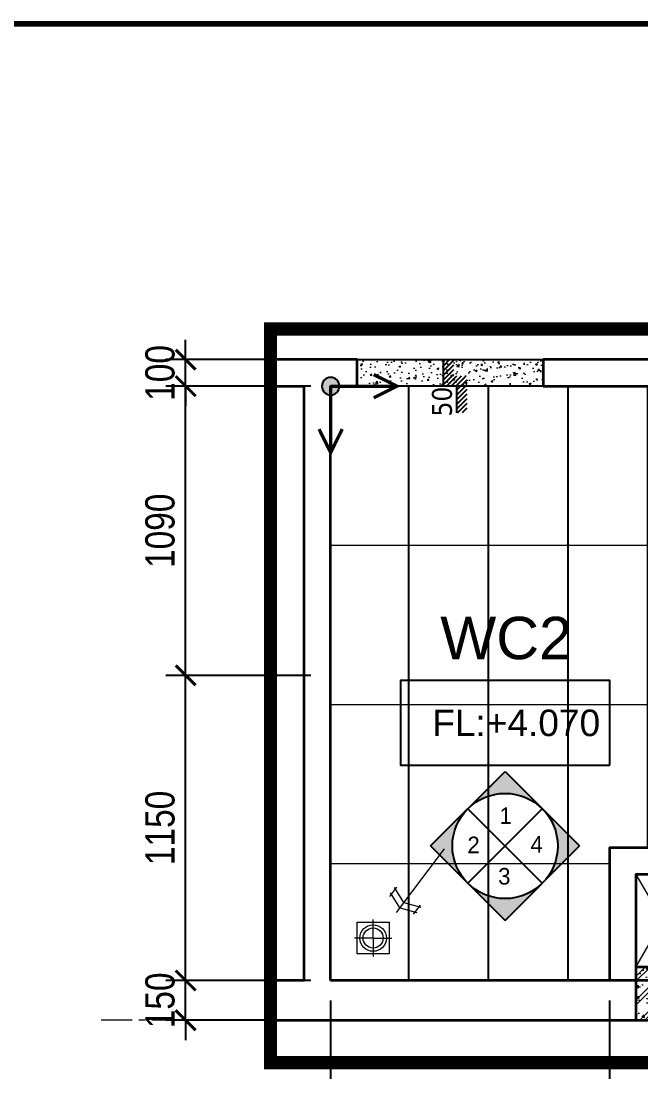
# Model space of a CAD drawing. Header units: inches. Extents: x 236662 to 497023, y -248575 to 81795.
# Drawn here: x 288630 to 290965, y -202929 to -198967 of the extents above; entities that cross this region are included whole.
import ezdxf
from ezdxf.enums import TextEntityAlignment as Align
from ezdxf.xclip import XClip

# ---------------------------------------------------------------- set-up
doc = ezdxf.new("R2010")
doc.units = ezdxf.units.IN
doc.header["$LTSCALE"] = 10
doc.header["$MEASUREMENT"] = 0
for name, pattern in [('ACAD_ISO02W100', [15, 12, -3]), ('ACAD_ISO03W100', [30, 12, -18]), ('CENTER', [2, 1.25, -0.25, 0.25, -0.25]), ('DASHED2', [0.375, 0.25, -0.125])]:
    doc.linetypes.add(name, pattern=pattern)
for name, color, linetype in [('01. HP_TEXT', 9, 'Continuous'), ('07. HP_KY HIEU', 43, 'Continuous'), ('07. HP_KY HIEU @ 1', 43, 'Continuous'), ('08. HP_DIM', 118, 'Continuous'), ('hach', 7, 'Continuous')]:
    doc.layers.add(name, color=color, linetype=linetype)
for name, color, linetype, lineweight in [('02. HP_BE TONG', 1, 'Continuous', 35), ('03. HP_TUONG', 2, 'Continuous', 35), ('05. HP_TRUC', 251, 'CENTER', 5), ('06. HP_THAY 1', 134, 'Continuous', 15), ('06. HP_THAY 2', 147, 'Continuous', 13), ('09_HP_HATCH', 8, 'Continuous', 5), ('14. HP_OPENING', 250, 'ACAD_ISO03W100', 5), ('9', 8, 'Continuous', 5), ('GHICHU', 7, 'Continuous', 9), ('N KHUAT', 8, 'Continuous', 5)]:
    doc.layers.add(name, color=color, linetype=linetype, lineweight=lineweight)
doc.styles.add('AVO', font='VAVOB.TTF')
doc.styles.add('BAOANNOTE', font='arial.ttf', dxfattribs={"width": 0.8})
doc.styles.get("Standard").update_dxf_attribs({"font": 'arial.ttf'})
doc.styles.add('Tahoma', font='tahoma.ttf')
doc.styles.add('TEXT (none)', font='arial.ttf')
doc.styles.add('text2', font='VHELVCN.TTF')
doc.dimstyles.new('AL-100', dxfattribs={"dimtxt": 220, "dimasz": 150, "dimexe": 150, "dimexo": 150, "dimgap": 80, "dimtad": 1, "dimdec": 0, "dimzin": 9, "dimtxsty": 'text2', "dimblk": 'ARCHTICK', "dimcen": 1, "dimdle": 150, "dimclrd": 256, "dimclre": 256, "dimclrt": 7, "dimadec": 0, "dimazin": 0, "dimtfac": 1, "dimtdec": 0, "dimtix": 1, "dimtmove": 2, "dimatfit": 3, "dimldrblk": 'ARCHTICK', "dimfxl": 1, "dimtolj": 1, "dimtzin": 0, "dimlwd": -1, "dimlwe": -1, "dimarcsym": 0})
doc.dimstyles.new('AL-100 (1-50)', dxfattribs={"dimscale": 0.5, "dimtxt": 220, "dimasz": 150, "dimexe": 150, "dimexo": 150, "dimgap": 80, "dimtad": 1, "dimdec": 0, "dimzin": 9, "dimtxsty": 'text2', "dimblk": 'ARCHTICK', "dimcen": 1, "dimdle": 150, "dimclrd": 256, "dimclre": 256, "dimclrt": 7, "dimadec": 0, "dimazin": 0, "dimtfac": 1, "dimtdec": 0, "dimtix": 1, "dimtmove": 2, "dimatfit": 3, "dimldrblk": 'ARCHTICK', "dimfxl": 1, "dimtolj": 1, "dimtzin": 0, "dimlwd": -1, "dimlwe": -1, "dimarcsym": 0})

# ---------------------------------------------------------------- blocks, each defined once
blk = doc.blocks.new('KHUNG TEN A-3')
at = {"layer": '02. HP_BE TONG', "color": 1, "const_width": 0.4999999999999999}
blk.add_lwpolyline([(15.00000000000011, 5.000000000000682), (414.9999999999999, 5.000000000000682), (414.9999999999999, 292), (15.00000000000011, 292)], close=True, dxfattribs=at)
blk = doc.blocks.new('Level mark - Plan 2')
blk.add_lwpolyline([(12.52534868701946, 0.4000000000000021), (12.52534868701946, 3.600000000000005), (4.641523464083548, 3.600000000000005), (4.641523464083548, 0.4000000000000021)], close=True)
at = {"style": 'BAOANNOTE', "flags": 8}
blk.add_attdef('FL%%P0.000', text='', height=2, dxfattribs=at).set_placement((9, 2.000000000000004), align=Align.MIDDLE_CENTER)
blk = doc.blocks.new('_ArchTick')
at = {"color": 0, "linetype": 'ByBlock', "const_width": 0.15}
blk.add_lwpolyline([(-0.5, -0.5), (0.5, 0.5)], dxfattribs=at)
blk = doc.blocks.new('*D1336')
at = {"layer": '08. HP_DIM', "transparency": 16777216}
for p, q in [((-15000, -3750.000000000029), (-15000, -5072.914733083482)), ((-9.184850993605149e-15, -3750.000000000029), (-9.019001566438144e-14, -5072.914733083482)), ((-15150, -4922.914733083482), (149.9999999999999, -4922.914733083482))]:
    blk.add_line(p, q, dxfattribs=at)
at = {"layer": 'Defpoints', "color": 0, "transparency": 16777216}
for p in [(-15000, -3600.000000000029), (0, -3600.000000000029), (-8.100516467077629e-14, -4922.914733083482)]:
    blk.add_point(p, dxfattribs=at)
at = {"layer": '08. HP_DIM', "transparency": 16777216, "xscale": 150, "yscale": 150, "zscale": 150, "rotation": 180}
blk.add_blockref('_ArchTick', (-15000, -4922.914733083482), dxfattribs=at)
at = {"layer": '08. HP_DIM', "transparency": 16777216, "xscale": 150, "yscale": 150, "zscale": 150}
blk.add_blockref('_ArchTick', (-8.100516467077629e-14, -4922.914733083482), dxfattribs=at)
at = {"layer": '08. HP_DIM', "color": 7, "transparency": 16777216, "insert": (-7500, -4730.568066416816), "char_height": 220, "attachment_point": 5, "style": 'text2'}
blk.add_mtext('\\A1;15000', dxfattribs=at)
blk = doc.blocks.new('COT')
at = {"layer": '09_HP_HATCH'}
h = blk.add_hatch(dxfattribs=at)
h.set_pattern_fill('CHAU-01', color=256, scale=15, pattern_type=2)
h.set_pattern_definition([(49.99999999999999, (-55276.96531282458, -37444.20155818248), (107.589027390113, -9.412820247389266), [11.25, -123.75]), (355, (-55276.96531282458, -37444.20155818248), (-20.81270004195, 112.8288200550018), [9, -99]), (100.4514, (-55267.99956082459, -37444.98595918248), (86.77640725710323, 103.415931309143), [9.5610285, -105.1713168]), (46.18420000000001, (-55276.96531282458, -37414.20155818248), (160.0861572938467, -24.82785214935271), [16.875, -185.625]), (96.6356, (-55263.62480107458, -37416.27055423248), (140.1994058323055, 146.1176806350663), [14.3415432, -157.75695]), (351.1842, (-55276.96531282458, -37414.20155818248), (140.1992917700441, 146.1177901387987), [13.5, -148.5]), (21, (-55261.96531282458, -37421.70155818248), (89.53605781776925, -60.39283359980082), [11.25, -123.75]), (326.0000000000001, (-55261.96531282458, -37421.70155818248), (36.49729978823726, 108.772506757028), [9, -99]), (71.4514, (-55254.50397787458, -37426.73429908248), (126.0333942872235, 48.37957450649286), [9.5610285, -105.1713168]), (37.50000000000001, (-55276.96531282458, -37444.20155818248), (1.8239782975936, 49.93407807469672), [0, -97.8, 0, -100.5, 0, -99.375]), (7.499999999999999, (-55276.96531282458, -37444.20155818248), (39.46043061632229, 59.16175678235403), [0, -57.3, 0, -95.55, 0, -37.875]), (327.5, (-55310.41531282458, -37444.20155818248), (80.07336542586135, -3.383230760156963), [0, -37.5, 0, -117, 0, -155.25]), (317.5, (-55325.41531282458, -37444.20155818248), (87.47792540135794, 15.01574734984766), [0, -48.75, 0, -77.69999999999999, 0, -110.25]), (45, (-55276.96531282458, -37444.20155818248), (-45.07805730064241, 45.07805730064241), []), (45, (-55276.96531282458, -37425.82655818248), (-45.07805730064241, 45.07805730064241), [])])
h.paths.add_polyline_path([(0, -200), (300, -200), (300, 0), (0, 0)])
at = {"layer": '02. HP_BE TONG'}
blk.add_lwpolyline([(0, -200), (300, -200), (300, 0), (0, 0)], close=True, dxfattribs=at)
blk = doc.blocks.new('ádasdwdczxzc')
at = {"layer": '03. HP_TUONG'}
for p in [(-15000, 3599.999999999993), (-9750, 3599.999999999993), (-5550, 3599.999999999993), (-300, 3599.999999999993), (-15000, 199.9999999999927), (-9750, 199.9999999999927), (-5550, 199.9999999999927), (-300, 199.9999999999927)]:
    blk.add_blockref('COT', p, dxfattribs=at)
blk = doc.blocks.new('*D1337')
at = {"layer": '08. HP_DIM', "transparency": 16777216}
for p, q in [((-15000, -3750.000000000029), (-15000, -4660.685439716646)), ((-9550, -3750), (-9550, -4660.685439716646)), ((-15150, -4510.685439716646), (-9400, -4510.685439716646))]:
    blk.add_line(p, q, dxfattribs=at)
at = {"layer": 'Defpoints', "color": 0, "transparency": 16777216}
for p in [(-15000, -3600.000000000029), (-9550, -3600), (-9550, -4510.685439716646)]:
    blk.add_point(p, dxfattribs=at)
at = {"layer": '08. HP_DIM', "transparency": 16777216, "xscale": 150, "yscale": 150, "zscale": 150, "rotation": 180}
blk.add_blockref('_ArchTick', (-15000, -4510.685439716646), dxfattribs=at)
at = {"layer": '08. HP_DIM', "transparency": 16777216, "xscale": 150, "yscale": 150, "zscale": 150}
blk.add_blockref('_ArchTick', (-9550, -4510.685439716646), dxfattribs=at)
at = {"layer": '08. HP_DIM', "color": 7, "transparency": 16777216, "insert": (-12275, -4318.33877304998), "char_height": 220, "attachment_point": 5, "style": 'text2'}
blk.add_mtext('\\A1;5450', dxfattribs=at)
blk = doc.blocks.new('*D1338')
at = {"layer": '08. HP_DIM', "transparency": 16777216}
for p, q in [((-9550, -3750), (-9550, -4660.685439716646)), ((-5450, -3750), (-5450, -4660.685439716646)), ((-9700, -4510.685439716646), (-5300, -4510.685439716646))]:
    blk.add_line(p, q, dxfattribs=at)
at = {"layer": 'Defpoints', "color": 0, "transparency": 16777216}
for p in [(-9550, -3600), (-5450, -3600), (-5450, -4510.685439716646)]:
    blk.add_point(p, dxfattribs=at)
at = {"layer": '08. HP_DIM', "transparency": 16777216, "xscale": 150, "yscale": 150, "zscale": 150, "rotation": 180}
blk.add_blockref('_ArchTick', (-9550, -4510.685439716646), dxfattribs=at)
at = {"layer": '08. HP_DIM', "transparency": 16777216, "xscale": 150, "yscale": 150, "zscale": 150}
blk.add_blockref('_ArchTick', (-5450, -4510.685439716646), dxfattribs=at)
at = {"layer": '08. HP_DIM', "color": 7, "transparency": 16777216, "insert": (-7500, -4318.33877304998), "char_height": 220, "attachment_point": 5, "style": 'text2'}
blk.add_mtext('\\A1;4100', dxfattribs=at)
blk = doc.blocks.new('*D1339')
at = {"layer": '08. HP_DIM', "transparency": 16777216}
for p, q in [((-5450, -3750), (-5450, -4660.685439716646)), ((-9.184850993605149e-15, -3750), (-6.494825143255968e-14, -4660.685439716646)), ((-5600, -4510.685439716646), (149.9999999999999, -4510.685439716646))]:
    blk.add_line(p, q, dxfattribs=at)
at = {"layer": 'Defpoints', "color": 0, "transparency": 16777216}
for p in [(-5450, -3600), (0, -3600), (-5.576340043895453e-14, -4510.685439716646)]:
    blk.add_point(p, dxfattribs=at)
at = {"layer": '08. HP_DIM', "transparency": 16777216, "xscale": 150, "yscale": 150, "zscale": 150, "rotation": 180}
blk.add_blockref('_ArchTick', (-5450, -4510.685439716646), dxfattribs=at)
at = {"layer": '08. HP_DIM', "transparency": 16777216, "xscale": 150, "yscale": 150, "zscale": 150}
blk.add_blockref('_ArchTick', (-5.576340043895453e-14, -4510.685439716646), dxfattribs=at)
at = {"layer": '08. HP_DIM', "color": 7, "transparency": 16777216, "insert": (-2725, -4318.33877304998), "char_height": 220, "attachment_point": 5, "style": 'text2'}
blk.add_mtext('\\A1;5450', dxfattribs=at)
blk = doc.blocks.new('*D1340')
at = {"layer": '08. HP_DIM', "transparency": 16777216}
for p, q in [((1239.071195266558, 149.9999999999711), (1239.071195266559, -3750.00000000003)), ((365.0116677948973, -2.907970861698857e-11), (1389.071195266558, -2.891502728491414e-11)), ((365.0116677948973, -3600.000000000031), (1389.071195266559, -3600.00000000003))]:
    blk.add_line(p, q, dxfattribs=at)
at = {"layer": 'Defpoints', "color": 0, "transparency": 16777216}
for p in [(215.0116677948973, -2.910383045673372e-11), (215.0116677948973, -3600.000000000031), (1239.071195266559, -3600.00000000003)]:
    blk.add_point(p, dxfattribs=at)
at = {"layer": '08. HP_DIM', "transparency": 16777216, "xscale": 150, "yscale": 150, "zscale": 150}
for p, rotation in [((1239.071195266558, -2.893914912465928e-11), 90), ((1239.071195266559, -3600.00000000003), 270)]:
    blk.add_blockref('_ArchTick', p, dxfattribs=dict(at, rotation=rotation))
at = {"layer": '08. HP_DIM', "color": 7, "transparency": 16777216, "insert": (1046.724528597901, -1880.000000000029), "char_height": 220, "attachment_point": 5, "rotation": 90, "style": 'text2'}
blk.add_mtext('\\A1;3600', dxfattribs=at)
blk = doc.blocks.new('*D1341')
at = {"layer": '08. HP_DIM', "transparency": 16777216}
for p, q in [((-17549.36364622333, 149.9999999999998), (-17549.36364622333, -3750.000000000031)), ((-16400.00000000001, -2.412183974514948e-14), (-17699.36364622333, -2.330754507109644e-13)), ((-16400.00000000001, -3600.000000000031), (-17699.36364622333, -3600.000000000031))]:
    blk.add_line(p, q, dxfattribs=at)
at = {"layer": 'Defpoints', "color": 0, "transparency": 16777216}
for p in [(-16250.00000000001, 0, 6.307693845551853), (-17549.36364622333, -3600.000000000031), (-16250.00000000001, -3600.000000000031, 6.307693845551853)]:
    blk.add_point(p, dxfattribs=at)
at = {"layer": '08. HP_DIM', "transparency": 16777216, "xscale": 150, "yscale": 150, "zscale": 150}
for p, rotation in [((-17549.36364622333, -2.089536109658149e-13), 90), ((-17549.36364622333, -3600.000000000031), 270)]:
    blk.add_blockref('_ArchTick', p, dxfattribs=dict(at, rotation=rotation))
at = {"layer": '08. HP_DIM', "color": 7, "transparency": 16777216, "insert": (-17741.71031289, -1800.00000000001), "char_height": 220, "attachment_point": 5, "rotation": 90, "style": 'text2'}
blk.add_mtext('\\A1;3600', dxfattribs=at)
blk = doc.blocks.new('Step Symbol - Metric')
h = blk.add_hatch()
h.set_pattern_fill('_USER', color=0, angle=45, style=0, pattern_type=0)
h.set_pattern_definition([(45, (0, 4), (-0.7071067811865475, 0.7071067811865476), [])])
h.paths.add_polyline_path([(8, 0), (8, -3), (-3, -3), (-3, 1), (-8, 1), (-8, 4), (0, 4), (0, 0)])
at = {"color": 0}
blk.add_lwpolyline([(8, 0), (0, 0), (0, 4), (-8, 4)], dxfattribs=at)
blk.add_attdef('Step', (2, 2), '', height=3, dxfattribs=at)
blk = doc.blocks.new('*D705')
at = {"layer": '08. HP_DIM', "transparency": 16777216}
for p, q in [((289796.131597791, -202658.6336267188), (289796.131597791, -203359.9248621598)), ((289696.131597791, -203019.3208602391), (289696.131597791, -203359.9248621598)), ((289696.131597791, -203284.9248621598), (289621.131597791, -203284.9248621598)), ((289696.131597791, -203284.9248621598), (289796.131597791, -203284.9248621598)), ((289796.131597791, -203284.9248621598), (289871.131597791, -203284.9248621598))]:
    blk.add_line(p, q, dxfattribs=at)
at = {"layer": 'Defpoints', "color": 0, "transparency": 16777216}
for p in [(289796.131597791, -202583.6336267188), (289696.131597791, -202944.3208602391), (289796.131597791, -203284.9248621598)]:
    blk.add_point(p, dxfattribs=at)
at = {"layer": '08. HP_DIM', "transparency": 16777216, "xscale": 75, "yscale": 75, "zscale": 75}
blk.add_blockref('_ArchTick', (289696.131597791, -203284.9248621598), dxfattribs=at)
at = {"layer": '08. HP_DIM', "transparency": 16777216, "xscale": 75, "yscale": 75, "zscale": 75, "rotation": 180}
blk.add_blockref('_ArchTick', (289796.131597791, -203284.9248621598), dxfattribs=at)
at = {"layer": '08. HP_DIM', "color": 7, "transparency": 16777216, "insert": (289746.131597791, -203188.7515288265), "char_height": 110, "attachment_point": 5, "style": 'text2'}
blk.add_mtext('\\A1;100', dxfattribs=at)
blk = doc.blocks.new('*D701')
at = {"layer": '08. HP_DIM', "transparency": 16777216}
for p, q in [((289796.131597791, -202658.6336267188), (289796.131597791, -203359.9248621602)), ((290471.1315977893, -203019.3208602391), (290471.1315977893, -203359.9248621602)), ((289721.131597791, -203284.9248621602), (290546.1315977893, -203284.9248621602))]:
    blk.add_line(p, q, dxfattribs=at)
at = {"layer": 'Defpoints', "color": 0, "transparency": 16777216}
for p in [(289796.131597791, -202583.6336267188), (290471.1315977893, -202944.3208602391), (290471.1315977893, -203284.9248621602)]:
    blk.add_point(p, dxfattribs=at)
at = {"layer": '08. HP_DIM', "transparency": 16777216, "xscale": 75, "yscale": 75, "zscale": 75, "rotation": 180}
blk.add_blockref('_ArchTick', (289796.131597791, -203284.9248621602), dxfattribs=at)
at = {"layer": '08. HP_DIM', "transparency": 16777216, "xscale": 75, "yscale": 75, "zscale": 75}
blk.add_blockref('_ArchTick', (290471.1315977893, -203284.9248621602), dxfattribs=at)
at = {"layer": '08. HP_DIM', "color": 7, "transparency": 16777216, "insert": (290133.6315977902, -203188.7515288269), "char_height": 110, "attachment_point": 5, "style": 'text2'}
blk.add_mtext('\\A1;675', dxfattribs=at)
blk = doc.blocks.new('*D702')
at = {"layer": '08. HP_DIM', "transparency": 16777216}
for p, q in [((290846.1315977909, -202658.6336267199), (290846.1315977909, -203359.9248621608)), ((290471.1315977893, -203019.3208602391), (290471.1315977893, -203359.9248621608)), ((290396.1315977893, -203284.9248621608), (290921.1315977909, -203284.9248621608))]:
    blk.add_line(p, q, dxfattribs=at)
at = {"layer": 'Defpoints', "color": 0, "transparency": 16777216}
for p in [(290846.1315977909, -202583.6336267199), (290471.1315977893, -202944.3208602391), (290846.1315977909, -203284.9248621608)]:
    blk.add_point(p, dxfattribs=at)
at = {"layer": '08. HP_DIM', "transparency": 16777216, "xscale": 75, "yscale": 75, "zscale": 75, "rotation": 180}
blk.add_blockref('_ArchTick', (290471.1315977893, -203284.9248621608), dxfattribs=at)
at = {"layer": '08. HP_DIM', "transparency": 16777216, "xscale": 75, "yscale": 75, "zscale": 75}
blk.add_blockref('_ArchTick', (290846.1315977909, -203284.9248621608), dxfattribs=at)
at = {"layer": '08. HP_DIM', "color": 7, "transparency": 16777216, "insert": (290658.6315977901, -203188.7515288274), "char_height": 110, "attachment_point": 5, "style": 'text2'}
blk.add_mtext('\\A1;375', dxfattribs=at)
blk = doc.blocks.new('*D700')
at = {"layer": '08. HP_DIM', "transparency": 16777216}
for p, q in [((291146.1315977814, -202658.6336267188), (291146.1315977814, -203673.179461426)), ((289796.131597791, -203019.3208602391), (289796.131597791, -203673.179461426)), ((289721.131597791, -203598.179461426), (291221.1315977814, -203598.179461426))]:
    blk.add_line(p, q, dxfattribs=at)
at = {"layer": 'Defpoints', "color": 0, "transparency": 16777216}
for p in [(291146.1315977814, -202583.6336267188), (289796.131597791, -202944.3208602391), (291146.1315977814, -203598.179461426)]:
    blk.add_point(p, dxfattribs=at)
at = {"layer": '08. HP_DIM', "transparency": 16777216, "xscale": 75, "yscale": 75, "zscale": 75, "rotation": 180}
blk.add_blockref('_ArchTick', (289796.131597791, -203598.179461426), dxfattribs=at)
at = {"layer": '08. HP_DIM', "transparency": 16777216, "xscale": 75, "yscale": 75, "zscale": 75}
blk.add_blockref('_ArchTick', (291146.1315977814, -203598.179461426), dxfattribs=at)
at = {"layer": '08. HP_DIM', "color": 7, "transparency": 16777216, "insert": (290471.1315977862, -203502.0061280927), "char_height": 110, "attachment_point": 5, "style": 'text2'}
blk.add_mtext('\\A1;1350', dxfattribs=at)
blk = doc.blocks.new('*D711')
at = {"layer": '08. HP_DIM', "transparency": 16777216}
for p, q in [((289249.9267585469, -202583.6336267189), (289249.9267585469, -202508.6336267189)), ((289721.1315977912, -202583.6336267189), (289174.9267585469, -202583.6336267189)), ((289249.9267585469, -202733.6336267189), (289249.9267585469, -202583.6336267189)), ((289721.1315977912, -202733.6336267189), (289174.9267585469, -202733.6336267189)), ((289249.9267585469, -202733.6336267189), (289249.9267585469, -202808.6336267189))]:
    blk.add_line(p, q, dxfattribs=at)
at = {"layer": 'Defpoints', "color": 0, "transparency": 16777216}
for p in [(289249.9267585469, -202583.6336267189), (289796.1315977912, -202583.6336267189), (289796.1315977912, -202733.6336267189)]:
    blk.add_point(p, dxfattribs=at)
at = {"layer": '08. HP_DIM', "transparency": 16777216, "xscale": 75, "yscale": 75, "zscale": 75}
for p, rotation in [((289249.9267585469, -202583.6336267189), 270), ((289249.9267585469, -202733.6336267189), 90)]:
    blk.add_blockref('_ArchTick', p, dxfattribs=dict(at, rotation=rotation))
at = {"layer": '08. HP_DIM', "color": 7, "transparency": 16777216, "insert": (289153.7534252135, -202658.6336267189), "char_height": 110, "attachment_point": 5, "rotation": 90, "style": 'text2'}
blk.add_mtext('\\A1;150', dxfattribs=at)
blk = doc.blocks.new('*D712')
at = {"layer": '08. HP_DIM', "transparency": 16777216}
for p, q in [((289249.9267585476, -202658.6336267189), (289249.9267585476, -201358.6483866356)), ((289721.1315977843, -201433.6483866356), (289174.9267585476, -201433.6483866356)), ((289721.1315977912, -202583.6336267189), (289174.9267585476, -202583.6336267189))]:
    blk.add_line(p, q, dxfattribs=at)
at = {"layer": 'Defpoints', "color": 0, "transparency": 16777216}
for p in [(289249.9267585476, -201433.6483866356), (289796.1315977843, -201433.6483866356, 3.15384692277803), (289796.1315977912, -202583.6336267189)]:
    blk.add_point(p, dxfattribs=at)
at = {"layer": '08. HP_DIM', "transparency": 16777216, "xscale": 75, "yscale": 75, "zscale": 75}
for p, rotation in [((289249.9267585476, -201433.6483866356), 90), ((289249.9267585476, -202583.6336267189), 270)]:
    blk.add_blockref('_ArchTick', p, dxfattribs=dict(at, rotation=rotation))
at = {"layer": '08. HP_DIM', "color": 7, "transparency": 16777216, "insert": (289153.7534252141, -202008.6410066773), "char_height": 110, "attachment_point": 5, "rotation": 90, "style": 'text2'}
blk.add_mtext('\\A1;1150', dxfattribs=at)
blk = doc.blocks.new('*D713')
at = {"layer": '08. HP_DIM', "transparency": 16777216}
for p, q in [((289249.9267585478, -201508.6483866356), (289249.9267585478, -200268.6336267253)), ((289721.1315977829, -200343.6336267253), (289174.9267585478, -200343.6336267253)), ((289721.1315977843, -201433.6483866356), (289174.9267585478, -201433.6483866356))]:
    blk.add_line(p, q, dxfattribs=at)
at = {"layer": 'Defpoints', "color": 0, "transparency": 16777216}
for p in [(289249.9267585478, -200343.6336267253), (289796.1315977829, -200343.6336267253), (289796.1315977843, -201433.6483866356, 3.15384692277803)]:
    blk.add_point(p, dxfattribs=at)
at = {"layer": '08. HP_DIM', "transparency": 16777216, "xscale": 75, "yscale": 75, "zscale": 75}
for p, rotation in [((289249.9267585478, -200343.6336267253), 90), ((289249.9267585478, -201433.6483866356), 270)]:
    blk.add_blockref('_ArchTick', p, dxfattribs=dict(at, rotation=rotation))
at = {"layer": '08. HP_DIM', "color": 7, "transparency": 16777216, "insert": (289153.7534252144, -200888.6410066805), "char_height": 110, "attachment_point": 5, "rotation": 90, "style": 'text2'}
blk.add_mtext('\\A1;1090', dxfattribs=at)
blk = doc.blocks.new('*D714')
at = {"layer": '08. HP_DIM', "transparency": 16777216}
for p, q in [((289249.9267585476, -200243.6336267257), (289249.9267585476, -200168.6336267257)), ((289821.1315977843, -200243.6336267257), (289174.9267585476, -200243.6336267257)), ((289249.9267585476, -200343.6336267253), (289249.9267585476, -200243.6336267257)), ((289721.1315977829, -200343.6336267253), (289174.9267585476, -200343.6336267253)), ((289249.9267585476, -200343.6336267253), (289249.9267585476, -200418.6336267253))]:
    blk.add_line(p, q, dxfattribs=at)
at = {"layer": 'Defpoints', "color": 0, "transparency": 16777216}
for p in [(289249.9267585476, -200243.6336267257), (289896.1315977843, -200243.6336267257), (289796.1315977829, -200343.6336267253)]:
    blk.add_point(p, dxfattribs=at)
at = {"layer": '08. HP_DIM', "transparency": 16777216, "xscale": 75, "yscale": 75, "zscale": 75}
for p, rotation in [((289249.9267585476, -200243.6336267257), 270), ((289249.9267585476, -200343.6336267253), 90)]:
    blk.add_blockref('_ArchTick', p, dxfattribs=dict(at, rotation=rotation))
at = {"layer": '08. HP_DIM', "color": 7, "transparency": 16777216, "insert": (289153.7534252141, -200293.6336267255), "char_height": 110, "attachment_point": 5, "rotation": 90, "style": 'text2'}
blk.add_mtext('\\A1;100', dxfattribs=at)
blk = doc.blocks.new('DINHVIGACH')
at = {"linetype": 'Continuous'}
h = blk.add_hatch(color=256, dxfattribs=at)
edge = h.paths.add_edge_path()
edge.add_ellipse((0, 0), major_axis=(132.5006134240625, 0.003398560504562371), ratio=0.9999999985443762, start_angle=-0.0014696020534756826, end_angle=359.9985303979465, ccw=False)
at = {"const_width": 50}
for points in [[(648.1379094845253, 175.0563101671432), (1000.00000145529, 0), (648.1379094845253, -175.0563101671432)], [(0, 0), (1000.00000145529, 0)], [(0, -999.99999999968), (0, 0)], [(-175.0563104219545, -648.1379085410881), (0, -999.99999999968), (175.0563104219545, -648.1379085410881)]]:
    blk.add_lwpolyline(points, dxfattribs=at)
at = {"extrusion": (0, 0, -0.9999999999999999)}
blk.add_ellipse((0, 0), major_axis=(132.5006134240513, 0.003398560504562003), ratio=0.9999999985443762, start_param=2.56493945268e-05, end_param=6.283210956574112, dxfattribs=at)
blk = doc.blocks.new('HUONG NHIN')
at = {"layer": '09_HP_HATCH', "linetype": 'Continuous'}
h = blk.add_hatch(color=256, dxfattribs=at)
h.paths.add_polyline_path([(0, 1122.532015133649), (-561.2660075668246, 561.2660075667081, -0.414213562373095), (561.2660075668246, 561.2660075667081)])
h.paths.add_polyline_path([(-561.2660075668246, 561.2660075667081), (-1122.532015133649, 0), (-561.2660075668246, -561.266007566941, -0.198912367379658), (-793.75, -1.164153218269348e-10, -0.198912367379658)])
h.paths.add_polyline_path([(561.2660075668246, -561.266007566941, -0.414213562373095), (-561.2660075668246, -561.266007566941), (0, -1122.532015133649)])
h.paths.add_polyline_path([(561.2660075668246, 561.2660075667081, -0.198912367379658), (793.75, -1.164153218269348e-10, -0.198912367379658), (561.2660075668246, -561.266007566941), (1122.532015133649, 0)])
at = {"linetype": 'Continuous'}
for points in [[(-1122.532015133649, 0), (0, 1122.532015133649)], [(0, 1122.532015133649), (1122.532015133649, 0)], [(-561.2660075668246, -561.2660075668246), (561.2660075668246, 561.2660075668246)], [(-561.2660075668246, 561.2660075668246), (561.2660075668246, -561.2660075668246)], [(-1122.532015133649, 0), (0, -1122.532015133649)], [(0, -1122.532015133649), (1122.532015133649, 0)]]:
    blk.add_lwpolyline(points, dxfattribs=at)
blk.add_circle((0, -1.164153218269348e-10), 793.75, dxfattribs=at)
at = {"layer": '01. HP_TEXT', "linetype": 'Continuous', "style": 'AVO'}
blk.add_attdef('1', text='', height=250, dxfattribs=at).set_placement((9.59039823524654, 332.2937647502404), align=Align.CENTER)
for tag, p in [('2', (-567.5169786517508, -108.9565099842148)), ('3', (383.1455307849683, -100.4108153268462)), ('4', (-103.6804298111238, -581.4581988074351))]:
    blk.add_attdef(tag, p, '', height=250, dxfattribs=at)
blk = doc.blocks.new('Pheuthu')
at = {"color": 8}
for q in [(0, 70), (-70, 0), (70, 0), (0, -70)]:
    blk.add_line((0, 0), q, dxfattribs=at)
for points in [[(87.57031599101504, 96.62857727607732), (268.2870210277148, 336.7199783926544)], [(62.68169111248997, 157.0977087162229), (88.9920450483135, 192.0523618510346)], [(100.1061440180703, 113.2830670462365), (65.20541321774557, 170.8433744597919)], [(115.1406319824835, 133.2571545520026), (80.23990118123206, 190.8174619656503)], [(115.1406319824835, 133.2571545520026), (180.1103387088083, 115.6450221497924)], [(152.5650848880638, 89.44251288201612), (178.8754388238873, 124.3971660168278)], [(100.1061440180703, 113.2830670462365), (165.0758507453218, 95.67093464393423)]]:
    blk.add_lwpolyline(points)
blk.add_lwpolyline([(60, 60.0000000000291), (60, -59.9999999999709), (-60, -59.9999999999709), (-60, 60.0000000000291)], close=True)
at = {"color": 8, "linetype": 'Continuous'}
for radius in [50, 37.73745916964453]:
    blk.add_circle((0, 0), radius, dxfattribs=at)
blk = doc.blocks.new('mb tang 2')
at = {"layer": '07. HP_KY HIEU'}
h = blk.add_hatch(color=256, dxfattribs=at)
h.dxf.hatch_style = 1
edge = h.paths.add_edge_path()
edge.add_arc((-8950.000000006054, -2499.999999999884), 25, 0, 360)
at = {"layer": '03. HP_TUONG'}
blk.add_line((-10100.00000000664, -1110.000000006374), (-10100.00000000815, -1210.000000002939), dxfattribs=at)
for points in [[(-16250, -250), (-16150, -350), (-15900, -350), (-15900, 0), (-16250, 0), (-16250, -250)], [(-15900, 0), (-15000.00000000012, 0), (-15000.00000000012, -100), (-15900, -100)], [(-9450, -200), (-5550, -200), (-5550, -150), (-9450, -150)], [(-16250, -2500), (-16150, -2400), (-15900, -2400), (-15900, -2750), (-16250, -2750), (-16250, -2500)], [(-16200, -3600.000000000029), (-15000, -3600.000000000029), (-15000, -3450.000000000029), (-16200, -3450.000000000029)]]:
    blk.add_lwpolyline(points, close=True, dxfattribs=at)
for points in [[(-10999.99999999988, -3450), (-14900, -3450), (-14899.99999999144, -2934.999999999269), (-14999.99999999144, -2934.999999999269), (-15000, -3600), (0, -3600), (0, 0), (-15000, 0), (-14999.99999999045, -509.1975126515244), (-14899.99999999045, -509.1975126515244), (-14900, -150), (-5550, -150)], [(-5450, -150), (-150, -150), (-150, -3450), (-9450, -3450)], [(-5450, -150), (-5450, -550.0000000001455), (-5550, -550.0000000001455), (-5550, -150)], [(-9450.000000010012, -1110.000000000378), (-9450, -1110.000000000378), (-9450, -1070.000000000058), (-9550, -1070.000000000058), (-9550, -1110.000000000378)], [(-10800.00000000629, -1210.000000005937), (-10800.00000000675, -1110.000000006781), (-11600.0000000085, -1110.000000006781), (-11600.00000000861, -1210.00000000812), (-11000.00000000873, -1210.000000008062)], [(-9550, -1110.000000000378), (-10100.00000000664, -1110.000000002939)], [(-9450, -3450), (-9450.000000010012, -1109.999999999913)], [(-10999.99999999988, -3450), (-11000.00000000827, -1210.000000008062)], [(-10899.99999999988, -3450), (-10900.00000000815, -1210.000000006374), (-10800.00000000629, -1210.000000005937)], [(-10100.00000000815, -1210.000000002939), (-9550.000000009546, -1210.000000000087), (-9550, -3450)], [(-9550, -2950), (-9850.000000002154, -2950), (-9850, -3450.000000001077)], [(-9550, -3050), (-9750.000000001688, -3050), (-9750, -3450.00000000064)], [(-9550, -3450), (-10899.99999999988, -3450)]]:
    blk.add_lwpolyline(points, dxfattribs=at)
at = {"layer": '06. HP_THAY 1'}
for points in [[(-8549.999999994296, -199.9999999998836), (-8549.999999994296, -1299.999999999884), (-6450.000000000233, -1299.999999999884), (-6450.000000000349, -199.9999999998836)], [(-8500.000000000116, -199.9999999998836), (-8499.999999994296, -1249.999999999884), (-6500.000000000233, -1249.999999999884), (-6500.000000000233, -199.9999999998836)]]:
    blk.add_lwpolyline(points, dxfattribs=at)
for points in [[(-16150, -350), (-16050, -350), (-16050, -2400), (-16150, -2400)], [(-8549.999999994063, -2200.000000012282), (-6450.000000000116, -2200.000000012282), (-6450.000000000116, -2549.999999999884), (-8549.999999994063, -2549.999999999884)], [(-8499.999999994063, -2250.000000012282), (-6500.000000000116, -2250.000000012282), (-6500.000000000116, -2499.999999999884), (-8499.999999994063, -2499.999999999884)], [(-16150, -2750), (-16050, -2750), (-16050, -3450.000000000029), (-16150, -3450.000000000029)]]:
    blk.add_lwpolyline(points, close=True, dxfattribs=at)
at = {"layer": '06. HP_THAY 2'}
for p, q in [((-9450, -1070.000000000058), (-9450, -150)), ((-8500.000000000931, -1299.999999999884), (-8500.000000006054, -2200.000000012282)), ((-6450.000000000116, -2549.999999999884), (-5550.000000000116, -3449.999999999884))]:
    blk.add_line(p, q, dxfattribs=at)
for points in [[(-650.0000000067521, -150), (-550.0000000062864, -150), (-550.0000000062864, -1100.00000000649), (-150, -1100.00000000649), (-150, -1200.000000006927), (-650.0000000066357, -1200.000000006927)], [(-6450.000000000116, -2249.999999999884), (-5550.000000000116, -2249.999999999884), (-5550.000000000116, -199.9999999998836), (-6500.000000000116, -199.9999999998836), (-6500.000000000116, -2199.999999987485), (-6450.000000000116, -2199.999999987485)], [(-14999.99999999045, -509.1975126515244), (-14899.99999999045, -509.1975126515244), (-14899.99999999144, -2934.999999999269), (-14999.99999999144, -2934.999999999269)], [(-10800.00000000675, -1110.000000006781), (-10100.00000000815, -1110.000000006781), (-10100.00000000815, -1210.000000002939), (-10800.00000000675, -1210.000000002939)], [(-8250.000000000116, -2199.999999999884), (-8250.000000000116, -1299.999999999884), (-8000.000000000116, -1299.999999999884), (-8000.000000000116, -2199.999999999884)], [(-8000.000000000116, -2199.999999999884), (-8000.000000000116, -1299.999999999884), (-7750.000000000116, -1299.999999999884), (-7750.000000000116, -2199.999999999884)], [(-7750.000000000116, -2199.999999999884), (-7750.000000000116, -1299.999999999884), (-7500.000000000116, -1299.999999999884), (-7500.000000000116, -2199.999999999884)], [(-7500.000000000116, -2199.999999999884), (-7500.000000000116, -1299.999999999884), (-7250.000000000116, -1299.999999999884), (-7250.000000000116, -2199.999999999884)], [(-7250.000000000116, -2199.999999999884), (-7250.000000000116, -1299.999999999884), (-7000.000000000116, -1299.999999999884), (-7000.000000000116, -2199.999999999884)], [(-7000.000000000116, -2199.999999999884), (-7000.000000000116, -1299.999999999884), (-6750.000000000116, -1299.999999999884), (-6750.000000000116, -2199.999999999884)], [(-6750.000000000116, -2199.999999987485), (-6750.000000000116, -1299.999999987485), (-6500.000000000116, -1299.999999987485), (-6500.000000000116, -2199.999999987485)], [(-6450.000000000116, -2249.999999999884), (-5550.000000000116, -2249.999999999884), (-5550.000000000116, -2499.999999999884), (-6450.000000000116, -2499.999999999884)], [(-8500.000000000116, -3449.999999999884), (-8500.000000000116, -2549.999999999884), (-8250.000000000116, -2549.999999999884), (-8250.000000000116, -3449.999999999884)], [(-8250.000000000116, -3449.999999999884), (-8250.000000000116, -2549.999999999884), (-8000.000000000116, -2549.999999999884), (-8000.000000000116, -3449.999999999884)], [(-8000.000000000116, -3449.999999999884), (-8000.000000000116, -2549.999999999884), (-7750.000000000116, -2549.999999999884), (-7750.000000000116, -3449.999999999884)], [(-7750.000000000116, -3449.999999999884), (-7750.000000000116, -2549.999999999884), (-7500.000000000116, -2549.999999999884), (-7500.000000000116, -3449.999999999884)], [(-7500.000000000116, -3449.999999999884), (-7500.000000000116, -2549.999999999884), (-7250.000000000116, -2549.999999999884), (-7250.000000000116, -3449.999999999884)], [(-7250.000000000116, -3449.999999999884), (-7250.000000000116, -2549.999999999884), (-7000.000000000116, -2549.999999999884), (-7000.000000000116, -3449.999999999884)], [(-7000.000000000116, -3449.999999999884), (-7000.000000000116, -2549.999999999884), (-6750.000000000116, -2549.999999999884), (-6750.000000000116, -3449.999999999884)], [(-6750.000000000116, -3449.999999999884), (-6750.000000000116, -2549.999999999884), (-6500.000000000116, -2549.999999999884), (-6500.000000000116, -3449.999999999884)]]:
    blk.add_lwpolyline(points, close=True, dxfattribs=at)
for points in [[(-8550.000000004133, -2499.999999999884), (-9450.000000004133, -2499.999999999884), (-9450.000000004133, -3450.000000000087), (-8500.000000004133, -3450.000000000087), (-8500.000000004133, -2550.000000000087)], [(-6450.000000000116, -2499.999999999884), (-5550.000000000116, -2499.999999999884), (-5550.000000000116, -3449.999999999884), (-6500.000000000116, -3449.999999999884), (-6500.000000000116, -2549.999999999884)], [(-6450.000000000116, -2499.999999999884), (-6450.000000000116, -2549.999999999884), (-6500.000000000116, -2549.999999999884)]]:
    blk.add_lwpolyline(points, dxfattribs=at)
at = {"layer": '07. HP_KY HIEU', "linetype": 'DASHED2'}
blk.add_lwpolyline([(-8949.999999993364, -1749.999999999884), (-8950.000000015832, -2999.999999999884), (-6050.000000000116, -2999.999999999884), (-6050.000000000116, -1749.999999999884)], close=True, dxfattribs=at)
at = {"layer": '07. HP_KY HIEU'}
for points in [[(-6951.723592165159, -2237.263058645156), (-7328.084569585626, -2989.139393523656), (-7483.278209126205, -2899.538303958398), (-7234.875870233052, -3186.101548798877), (-7390.069509773748, -3096.500459233619), (-7859.790131133632, -3910.08044079176)], [(-6935.002847429365, -2246.916785119451), (-7321.017551323981, -3015.513864733774), (-7393.440460921032, -2973.700478382438), (-7145.03812202788, -3260.263723222946), (-7383.002491512103, -3122.874930443737), (-7843.069386397721, -3919.734167266055)]]:
    blk.add_lwpolyline(points, dxfattribs=at)
blk.add_circle((-8950.000000006054, -2499.999999999884), 25, dxfattribs=at)
at = {"layer": '14. HP_OPENING'}
for p, q in [((-550.0000000062864, -150), (-150.0000000086147, -1100.000000005442)), ((-550.0000000062864, -1100.00000000713), (-150, -150)), ((-8499.999999994063, -199.9999999998836), (-6500.000000000233, -1249.999999999884)), ((-8499.999999994296, -1249.999999999884), (-6500.000000000116, -199.9999999998836)), ((-8499.999999994063, -2250.000000012282), (-6500.000000000116, -2499.999999999884)), ((-8499.999999994063, -2499.999999999884), (-6500.000000000116, -2250.000000012282)), ((-9750.000000001688, -3050), (-9550.000000000233, -3400)), ((-9750, -3400), (-9550.000000001688, -3050))]:
    blk.add_line(p, q, dxfattribs=at)
at = {"layer": 'N KHUAT', "linetype": 'Continuous', "const_width": 20}
blk.add_lwpolyline([(-8446.403161160648, -1865.525466362422), (-8500.000000005588, -1749.999999998545), (-8439.41397075355, -1646.03378194425)], dxfattribs=at)
ref = blk.add_blockref('Level mark - Plan 2', (-13792.29358891083, -1043.238023407001), dxfattribs=dict(xscale=100, yscale=100, zscale=100))
ref.add_attrib('FL%%P0.000', 'FL:+4.100', dxfattribs={"height": 100, "style": 'BAOANNOTE'}).set_placement((-12892.29358891083, -843.2380234070006), align=Align.MIDDLE_CENTER)
ref = blk.add_blockref('Level mark - Plan 2', (-3905.876282637473, -1547.226897679444), dxfattribs=dict(xscale=100, yscale=100, zscale=100))
ref.add_attrib('FL%%P0.000', 'FL:+2.624', dxfattribs={"height": 100, "style": 'BAOANNOTE'}).set_placement((-3005.876282637473, -1347.226897679444), align=Align.MIDDLE_CENTER)
ref = blk.add_blockref('Level mark - Plan 2', (-11101.24669434689, -2678.928425851656, 312.3036256982155), dxfattribs=dict(xscale=100, yscale=100, zscale=100))
ref.add_attrib('FL%%P0.000', 'FL:+4.070', dxfattribs={"height": 100, "style": 'BAOANNOTE'}).set_placement((-10201.24669434689, -2478.928425851656, 312.3036256982155), align=Align.MIDDLE_CENTER)
at = {"layer": '07. HP_KY HIEU @ 1'}
ref = blk.add_blockref('Step Symbol - Metric', (-10425.00000000722, -1210.000000011234), dxfattribs=dict(at, xscale=-12.50000000000002, yscale=12.50000000000002, zscale=12.5, rotation=90))
ref.add_attrib('Step', '50', (-10443.42209519708, -1324.289420730376), dxfattribs={"layer": '0', "color": 7, "height": 75, "rotation": 90, "style": 'Tahoma'})
ref = blk.add_blockref('Step Symbol - Metric', (-15000.0000000007, -1774.333831626624), dxfattribs=dict(at, xscale=-12.5, yscale=12.5, zscale=12.5))
ref.add_attrib('Step', '50', (-15114.28942071984, -1755.911736436763), dxfattribs={"layer": '0', "color": 7, "height": 75, "style": 'Tahoma'})
at = {"layer": '08. HP_DIM'}
blk.add_blockref('ádasdwdczxzc', (0, -3600), dxfattribs=at)
at = {"layer": '01. HP_TEXT', "style": 'TEXT (none)'}
for s, p in [('P. NGỦ 1 ', (-13408.55120906828, -574.2639065909316)), ('P. SINH HOẠT CHUNG ', (-4381.341301235021, -1128.148838127323)), ('WC2', (-10487.07839062437, -2239.083574016229))]:
    blk.add_text(s, height=159.8757443933733, dxfattribs=at).set_placement(p)
blk.add_text('BAN CÔNG', height=159.8757443933733, rotation=90, dxfattribs=at).set_placement((-15540.45980201184, -2487.258689100272))
at = {"layer": 'GHICHU', "color": 0, "linetype": 'Continuous', "style": 'AVO'}
for s, p in [('25', (-8706.692942435737, -1497.806387135613)), ('23', (-8201.34950321971, -1497.806387135613)), ('21', (-7701.34950322553, -1497.806387135613)), ('19', (-7201.34950322553, -1497.806387135613)), ('17', (-6701.34950322553, -1497.806387135613)), ('15', (-5844.687358255847, -2476.248466999561)), ('1', (-9344.910349633312, -3349.436013753613)), ('3', (-8164.377792362822, -3349.436013753613)), ('5', (-7679.093266875832, -3353.46340809259)), ('9', (-7426.81626808329, -3340.142700169468)), ('11', (-6926.81626808329, -3340.142700169468)), ('13', (-6471.162122748327, -3337.853510980261))]:
    blk.add_text(s, height=121, dxfattribs=at).set_placement(p)
at = {"layer": '08. HP_DIM'}
dim = blk.add_linear_dim(base=(-17549.36364622333, -3600.000000000031, -6.307693845551853), p1=(-16250, 0), p2=(-16250, -3600.000000000029), angle=90, dimstyle='AL-100', dxfattribs=at)
dim.commit()
dim.dimension.update_dxf_attribs({"geometry": '*D1341', "text_midpoint": (-17741.71031289, -1800.00000000001, -6.307693845551853)})
dim = blk.add_linear_dim(base=(1239.071195266559, -3600.00000000003), p1=(215.0116677948972, -2.91038304567337e-11), p2=(215.0116677948972, -3600.000000000029), angle=90, dimstyle='AL-100', dxfattribs=at)
dim.commit()
dim.dimension.update_dxf_attribs({"geometry": '*D1340', "text_midpoint": (1046.724528597901, -1880.000000000029), "dimtype": 128})
for base, p1, p2, picture, middle in [((-8.100516467077629e-14, -4922.914733083482), (-15000, -3600.000000000029), (0, -3600.000000000029), '*D1336', (-7500, -4730.568066416816)), ((-9550, -4510.685439716646), (-15000, -3600.000000000029), (-9550, -3600), '*D1337', (-12275, -4318.33877304998)), ((-5450, -4510.685439716646), (-9550, -3600), (-5450, -3600), '*D1338', (-7500, -4318.33877304998)), ((-5.576340043895453e-14, -4510.685439716646), (-5450, -3600), (0, -3600), '*D1339', (-2725, -4318.33877304998))]:
    dim = blk.add_linear_dim(base=base, p1=p1, p2=p2, dimstyle='AL-100', dxfattribs=at)
    dim.commit()
    dim.dimension.update_dxf_attribs({"geometry": picture, "text_midpoint": middle})

msp = doc.modelspace()

# ---------------------------------------------------------------- hatches: boundary and pattern name
at = {"layer": '09_HP_HATCH'}
h = msp.add_hatch(dxfattribs=at)
h.set_pattern_fill('AR-CONC', color=8, scale=10)
h.set_pattern_definition([(49.99999999999999, (740.9011226693983, -13150.73890461875), (71.72601826007535, -6.275213498259511), [7.5, -82.5]), (355, (740.9011226693983, -13150.73890461875), (-13.8751333613, 75.21921337000119), [6, -66]), (100.45144446, (746.8782907693983, -13151.26183901875), (57.8508846727112, 68.94399909686294), [6.374019199999995, -70.11421119999993]), (46.18420000000001, (740.9011226693983, -13130.73890461875), (106.7241330671572, -16.55192807930765), [11.25, -123.75]), (96.63563549, (749.7947971693984, -13132.11823531875), (93.46619456742283, 97.41186007745505), [9.5610342, -105.171376]), (351.1841639899999, (740.9011226693983, -13130.73890461875), (93.46619450547732, 97.41186002699902), [9, -99.0000001]), (21, (750.9011226693983, -13135.73890461875), (59.69070521184616, -40.26188906653388), [7.5, -82.5]), (326.0000000000001, (750.9011226693983, -13135.73890461875), (24.33153319215817, 72.5150045046853), [6, -66]), (71.45144474, (755.8753480693983, -13139.09406201874), (84.02223767299711, 32.25311528063538), [6.374019000000001, -70.1142112]), (37.50000000000001, (740.9011226693983, -13150.73890461875), (1.215985531729067, 33.28938538313115), [0, -65.19999999999999, 0, -67, 0, -66.25]), (7.499999999999999, (740.9011226693983, -13150.73890461875), (26.30695374421486, 39.44117118823603), [0, -38.2, 0, -63.7, 0, -25.25]), (327.5, (718.6011226693984, -13150.73890461875), (53.3822436172409, -2.255487173437976), [0, -25, 0, -78, 0, -103.5]), (317.5, (708.6011226693984, -13150.73890461875), (58.31861693423862, 10.01049823323177), [0, -32.5, 0, -51.8, 0, -73.5])])
h.paths.add_polyline_path([(289896.1315977842, -200243.6336267256), (290596.131597792, -200243.6336267256), (290596.131597792, -200343.6336267185), (289896.1315977842, -200343.6336267185)])
h = msp.add_hatch(dxfattribs=at)
h.set_pattern_fill('_USER', color=8, scale=600, pattern_type=0)
h.set_pattern_definition([(0, (289796.1315977828, -200343.6336267252), (0, 600), [])])
h.paths.add_polyline_path([(289796.1315977828, -200343.6336267252), (291146.1315977851, -200343.6336267245), (291146.1315977851, -202083.6336267185), (290846.1315977899, -202083.6336267187), (290846.1315977899, -202583.6336267186), (289796.1315977828, -202583.633626719)])
at = {"layer": 'hach'}
h = msp.add_hatch(dxfattribs=at)
h.set_pattern_fill('_USER', color=8, scale=300, angle=90, pattern_type=0)
h.set_pattern_definition([(90, (289790.7509231563, -200343.6336267252), (-300, 1.83697019872103e-14), [])])
h.paths.add_polyline_path([(289796.1315977828, -200343.6336267252), (291146.1315977851, -200343.6336267245), (291146.1315977851, -202083.6336267185), (290846.1315977899, -202083.6336267187), (290846.1315977899, -202583.6336267186), (289796.1315977828, -202583.633626719)])

# ---------------------------------------------------------------- linework, layer by layer
at = {"layer": '05. HP_TRUC', "ltscale": 10}
msp.add_line((292447.9946414265, -202733.6336267188), (288931.701260786, -202733.6336267188), dxfattribs=at)
at = {"layer": '06. HP_THAY 2'}
msp.add_lwpolyline([(289896.1315977842, -200243.6336267256), (290596.131597792, -200243.6336267256), (290596.131597792, -200343.6336267185), (289896.1315977842, -200343.6336267185)], close=True, dxfattribs=at)
at = {"layer": '07. HP_KY HIEU', "linetype": 'ACAD_ISO02W100', "ltscale": 5, "const_width": 50, "elevation": -6.307693845551875}
msp.add_lwpolyline([(289569.6346572333, -200127.5614929276), (291398.5393993868, -200127.5614929276), (291398.5393993868, -202893.6675223121), (289569.6346572333, -202893.6675223121)], close=True, dxfattribs=at)
at = {"layer": '08. HP_DIM'}
msp.add_lwpolyline([(289896.1315977842, -200243.6336267256), (290596.1315977828, -200243.6336267256), (290596.1315977828, -200343.6336267217), (289896.1315977842, -200343.6336267217)], close=True, dxfattribs=at)

# ---------------------------------------------------------------- block references
at = {"color": 1, "xscale": 41.92548438755171, "yscale": 41.92548438755171, "zscale": 41.92548438755171}
msp.add_blockref('KHUNG TEN A-3', (282444.5499781809, -211219.8760565453, -318.6113195437673), dxfattribs=at)
ref = msp.add_blockref('mb tang 2', (300696.1315977909, -199133.6336267188))
XClip(ref).set_block_clipping_path([(-11126.496940557729, -3760.033895593311), (-9297.592198404134, -993.9278662088036)])
at = {"layer": '07. HP_KY HIEU', "xscale": 0.25, "yscale": 0.25, "zscale": 0.25}
msp.add_blockref('DINHVIGACH', (289796.1315977828, -200343.6336267252), dxfattribs=at)
at = {"layer": '07. HP_KY HIEU'}
ref = msp.add_blockref('HUONG NHIN', (290452.9968311767, -202076.7487438016), dxfattribs=dict(at, xscale=0.25, yscale=0.25, zscale=0.25))
ref.add_attrib('4', '3', (290427.0767237239, -202222.1132935035), dxfattribs={"layer": '0', "linetype": 'Continuous', "height": 62.5, "style": 'AVO'})
ref.add_attrib('3', '4', (290548.7832138729, -202101.8514476334), dxfattribs={"layer": '0', "linetype": 'Continuous', "height": 62.5, "style": 'AVO'})
ref.add_attrib('2', '2', (290311.1175865137, -202103.9878712977), dxfattribs={"layer": '0', "linetype": 'Continuous', "height": 62.5, "style": 'AVO'})
ref.add_attrib('1', '1', dxfattribs={"layer": '0', "linetype": 'Continuous', "height": 62.5, "style": 'AVO'}).set_placement((290455.3944307355, -201993.6753026141), align=Align.CENTER)
at = {"layer": '9', "ltscale": 50}
msp.add_blockref('Pheuthu', (289956.131597791, -202423.6336267188), dxfattribs=at)

# ---------------------------------------------------------------- dimensions: what is measured, and where the dimension line sits
at = {"layer": '08. HP_DIM'}
for base, p1, p2, picture, middle in [((289249.9267585476, -200243.6336267257), (289796.1315977828, -200343.6336267252), (289896.1315977842, -200243.6336267256), '*D714', (289153.7534252141, -200293.6336267255)), ((289249.9267585478, -200343.6336267253), (289796.1315977842, -201433.6483866354, 3.15384692277803), (289796.1315977828, -200343.6336267252), '*D713', (289153.7534252144, -200888.6410066805)), ((289249.9267585476, -201433.6483866356), (289796.131597791, -202583.6336267188), (289796.1315977842, -201433.6483866354, 3.15384692277803), '*D712', (289153.7534252141, -202008.6410066773)), ((289249.9267585469, -202583.6336267189), (289796.131597791, -202733.6336267188), (289796.131597791, -202583.6336267188), '*D711', (289153.7534252135, -202658.6336267189))]:
    dim = msp.add_linear_dim(base=base, p1=p1, p2=p2, angle=90, dimstyle='AL-100 (1-50)', dxfattribs=at)
    dim.commit()
    dim.dimension.update_dxf_attribs({"geometry": picture, "text_midpoint": middle})
for base, p1, p2, picture, middle in [((289796.131597791, -203284.9248621598), (289696.131597791, -202944.3208602391), (289796.131597791, -202583.6336267188), '*D705', (289746.131597791, -203188.7515288265)), ((290471.1315977893, -203284.9248621602), (289796.131597791, -202583.6336267188), (290471.1315977893, -202944.3208602391), '*D701', (290133.6315977902, -203188.7515288269)), ((291146.1315977814, -203598.179461426), (289796.131597791, -202944.3208602391), (291146.1315977814, -202583.6336267188), '*D700', (290471.1315977862, -203502.0061280927)), ((290846.1315977909, -203284.9248621608), (290471.1315977893, -202944.3208602391), (290846.1315977909, -202583.6336267199), '*D702', (290658.6315977901, -203188.7515288274))]:
    dim = msp.add_linear_dim(base=base, p1=p1, p2=p2, dimstyle='AL-100 (1-50)', dxfattribs=at)
    dim.commit()
    dim.dimension.update_dxf_attribs({"geometry": picture, "text_midpoint": middle})

doc.saveas('drawing.dxf')
